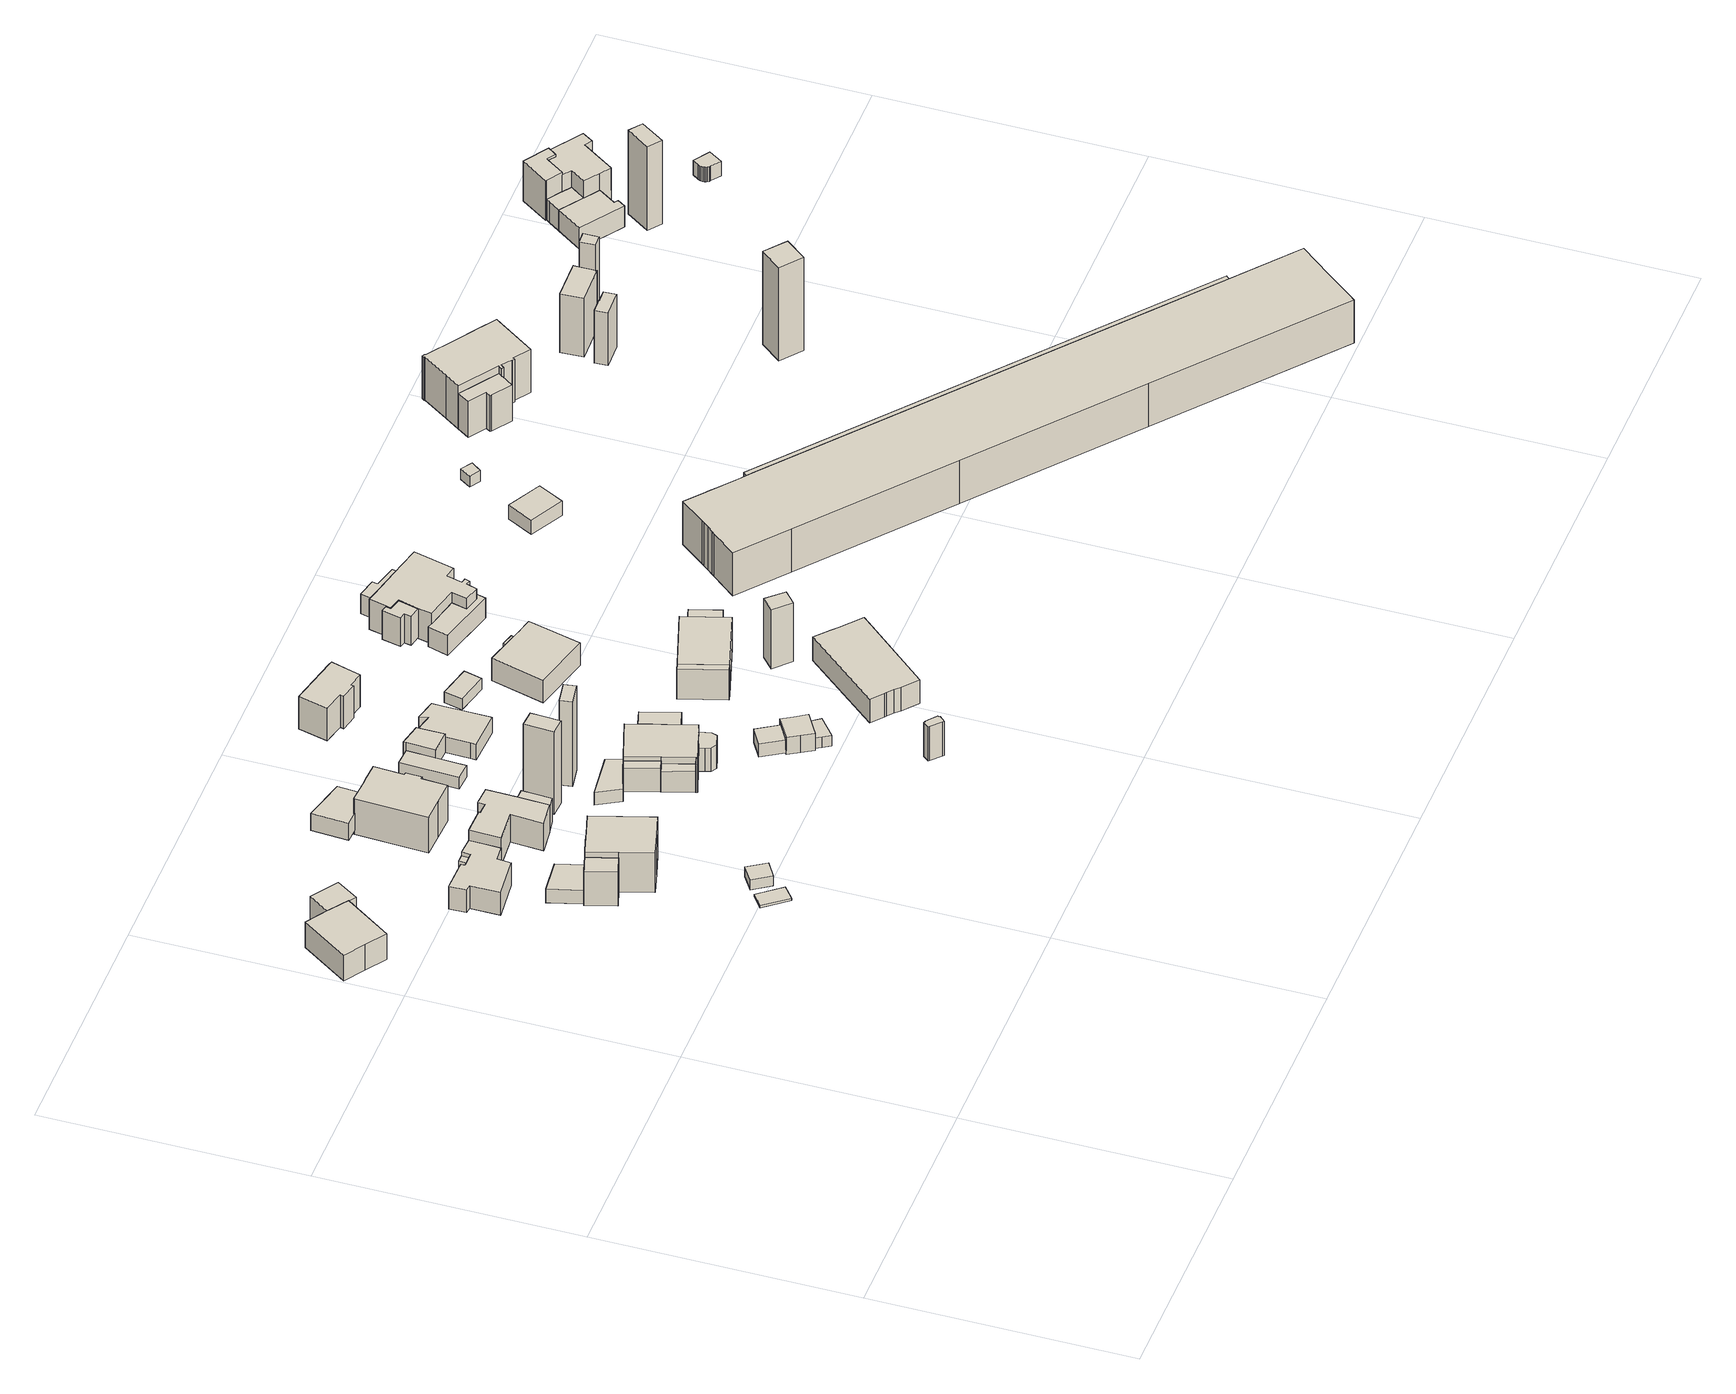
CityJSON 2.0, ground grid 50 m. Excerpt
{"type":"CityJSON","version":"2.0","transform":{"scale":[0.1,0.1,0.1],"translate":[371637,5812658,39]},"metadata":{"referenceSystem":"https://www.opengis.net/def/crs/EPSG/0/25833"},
"CityObjects":{
"building1":{"type":"Building","attributes":{"Gemeindeschluessel":"11000005","BezugspunktDach":"2200","function":"31001_1010","measuredHeight":7.31,"storeysAboveGround":1},"address":[{"country":"Germany","locality":"Berlin","thoroughfareNumber":"25D","thoroughfareName":"Schauensteiner Weg"}],"geometry":[{"type":"Solid","lod":"1","boundaries":[[[[0,1,2,3,4,5,6]],[[7,8,9,10,11,12,13]],[[7,13,6,5]],[[8,7,5,4]],[[9,8,4,3]],[[10,9,3,2]],[[11,10,2,1]],[[12,11,1,0]],[[13,12,0,6]]]]}]},
"building2":{"type":"Building","attributes":{"Gemeindeschluessel":"11000005","BezugspunktDach":"2200","function":"31001_1010","measuredHeight":7.29,"storeysAboveGround":1},"address":[{"country":"Germany","locality":"Berlin","thoroughfareNumber":"25D (1)","thoroughfareName":"Schauensteiner Weg"}],"geometry":[{"type":"Solid","lod":"1","boundaries":[[[[14,3,2,15,16,17,18,4]],[[19,20,21,22,10,9,23,8]],[[19,8,4,18]],[[20,19,18,17]],[[21,20,17,16]],[[22,21,16,15]],[[10,22,15,2]],[[9,10,2,3]],[[23,9,3,14]],[[8,23,14,4]]]]}]},
"building3":{"type":"Building","attributes":{"Gemeindeschluessel":"11000005","BezugspunktDach":"2200","function":"31001_1000","measuredHeight":0.479,"storeysAboveGround":1},"address":[{"country":"Germany","locality":"Berlin","thoroughfareNumber":"48B (2)","thoroughfareName":"Wublitzweg"}],"geometry":[{"type":"Solid","lod":"1","boundaries":[[[[24,25,26,27]],[[28,29,30,31]],[[28,31,27,26]],[[29,28,26,25]],[[30,29,25,24]],[[31,30,24,27]]]]}]},
"building4":{"type":"Building","attributes":{"Gemeindeschluessel":"11000005","BezugspunktDach":"2200","function":"31001_2463","measuredHeight":3.75,"storeysAboveGround":1},"address":[{"country":"Germany","locality":"Berlin","thoroughfareNumber":"48B (1)","thoroughfareName":"Wublitzweg"}],"geometry":[{"type":"Solid","lod":"1","boundaries":[[[[32,33,34,35,36]],[[37,38,39,40,41]],[[37,41,36,35]],[[38,37,35,34]],[[39,38,34,33]],[[40,39,33,32]],[[41,40,32,36]]]]}]},
"building5":{"type":"Building","attributes":{"Gemeindeschluessel":"11000005","BezugspunktDach":"2200","function":"31001_1010","measuredHeight":5.07,"storeysAboveGround":1},"address":[{"country":"Germany","locality":"Berlin","thoroughfareNumber":"46D","thoroughfareName":"Wublitzweg"}],"geometry":[{"type":"Solid","lod":"1","boundaries":[[[[42,43,44,45,46,47,48,49,50,51,52,53,54]],[[55,56,57,58,59,60,61,62,63,64,65,66,67]],[[55,67,54,53]],[[56,55,53,52]],[[57,56,52,51]],[[58,57,51,50]],[[59,58,50,49]],[[60,59,49,48]],[[61,60,48,47]],[[62,61,47,46]],[[63,62,46,45]],[[64,63,45,44]],[[65,64,44,43]],[[66,65,43,42]],[[67,66,42,54]]]]}]},
"building6":{"type":"Building","attributes":{"Gemeindeschluessel":"11000005","BezugspunktDach":"2200","function":"31001_1310","measuredHeight":2.19,"storeysAboveGround":1},"address":[{"country":"Germany","locality":"Berlin","thoroughfareNumber":"30 (17)","thoroughfareName":"Lanzendorfer Weg"}],"geometry":[{"type":"Solid","lod":"1","boundaries":[[[[68,69,70,71]],[[72,73,74,75]],[[72,75,71,70]],[[73,72,70,69]],[[74,73,69,68]],[[75,74,68,71]]]]}]},
"building7":{"type":"Building","attributes":{"Gemeindeschluessel":"11000005","function":"31001_1010"},"address":[{"country":"Germany","locality":"Berlin","thoroughfareNumber":"48B","thoroughfareName":"Wublitzweg"}],"children":["building7-1","building7-2"]},
"building7-1":{"type":"BuildingPart","attributes":{"BezugspunktDach":"2200","measuredHeight":9.98,"storeysAboveGround":2},"parents":["building7"],"geometry":[{"type":"MultiSurface","lod":"1","boundaries":[[[76,77,78,79,80,81,82,83]],[[84,85,86,87,88,89,90,91]],[[84,91,83,82]],[[85,84,82,81]],[[86,85,81,80]],[[87,86,80,79]],[[88,87,79,78]],[[89,88,78,77]],[[90,89,77,76]],[[92,93,76,83]],[[91,90,93,92]]]}]},
"building7-2":{"type":"BuildingPart","attributes":{"BezugspunktDach":"2200","measuredHeight":7.77,"storeysAboveGround":2},"parents":["building7"],"geometry":[{"type":"MultiSurface","lod":"1","boundaries":[[[94,95,93,92,96,97]],[[98,91,90,99,100,101]],[[98,101,97,96]],[[91,98,96,92]],[[99,90,93,95]],[[100,99,95,94]],[[101,100,94,97]],[[90,102,91,103,92,93]]]}]},
"building8":{"type":"Building","attributes":{"Gemeindeschluessel":"11000005","BezugspunktDach":"2200","function":"51009_1610","measuredHeight":3.56,"storeysAboveGround":0},"address":[{"country":"Germany","locality":"Berlin"}],"geometry":[{"type":"Solid","lod":"1","boundaries":[[[[104,105,106,107]],[[108,109,110,111]],[[108,111,107,106]],[[109,108,106,105]],[[110,109,105,104]],[[111,110,104,107]]]]}]},
"building9":{"type":"Building","attributes":{"Gemeindeschluessel":"11000005","BezugspunktDach":"2200","function":"31001_1010","measuredHeight":6.13,"storeysAboveGround":1},"address":[{"country":"Germany","locality":"Berlin","thoroughfareNumber":"46C","thoroughfareName":"Wublitzweg"}],"geometry":[{"type":"Solid","lod":"1","boundaries":[[[[112,113,114,115,116,117,118,119,120,121,122]],[[123,124,125,126,127,128,129,130,131,132,133]],[[123,133,122,121]],[[124,123,121,120]],[[125,124,120,119]],[[126,125,119,118]],[[127,126,118,117]],[[128,127,117,116]],[[129,128,116,115]],[[130,129,115,114]],[[131,130,114,113]],[[132,131,113,112]],[[133,132,112,122]]]]}]},
"building10":{"type":"Building","attributes":{"Gemeindeschluessel":"11000005","BezugspunktDach":"2200","function":"31001_1010","measuredHeight":10.68,"storeysAboveGround":1},"address":[{"country":"Germany","locality":"Berlin","thoroughfareNumber":"46B","thoroughfareName":"Wublitzweg"}],"geometry":[{"type":"Solid","lod":"1","boundaries":[[[[134,135,136,137,138,139,140,141,142,143,144,145]],[[146,147,148,149,150,151,152,153,154,155,156,157]],[[146,157,145,144]],[[147,146,144,143]],[[148,147,143,142]],[[149,148,142,141]],[[150,149,141,140]],[[151,150,140,139]],[[152,151,139,138]],[[153,152,138,137]],[[154,153,137,136]],[[155,154,136,135]],[[156,155,135,134]],[[157,156,134,145]]]]}]},
"building11":{"type":"Building","attributes":{"Gemeindeschluessel":"11000005","BezugspunktDach":"2200","function":"31001_2463","measuredHeight":3.8,"storeysAboveGround":1},"address":[{"country":"Germany","locality":"Berlin","thoroughfareNumber":"46B (1)","thoroughfareName":"Wublitzweg"}],"geometry":[{"type":"Solid","lod":"1","boundaries":[[[[158,159,160,161,162,163]],[[164,165,166,167,168,169]],[[164,169,163,162]],[[165,164,162,161]],[[166,165,161,160]],[[167,166,160,159]],[[168,167,159,158]],[[169,168,158,163]]]]}]},
"building12":{"type":"Building","attributes":{"Gemeindeschluessel":"11000005","BezugspunktDach":"2200","function":"31001_2463","measuredHeight":6.17,"storeysAboveGround":1},"address":[{"country":"Germany","locality":"Berlin","thoroughfareNumber":"46C (1)","thoroughfareName":"Wublitzweg"}],"geometry":[{"type":"Solid","lod":"1","boundaries":[[[[170,171,172,173]],[[174,175,176,177]],[[174,177,173,172]],[[175,174,172,171]],[[176,175,171,170]],[[177,176,170,173]]]]}]},
"building13":{"type":"Building","attributes":{"Gemeindeschluessel":"11000005","BezugspunktDach":"2200","function":"31001_1000","measuredHeight":18.58,"storeysAboveGround":1},"address":[{"country":"Germany","locality":"Berlin","thoroughfareNumber":"46A (2)","thoroughfareName":"Wublitzweg"}],"geometry":[{"type":"Solid","lod":"1","boundaries":[[[[178,179,180,181]],[[182,183,184,185]],[[182,185,181,180]],[[183,182,180,179]],[[184,183,179,178]],[[185,184,178,181]]]]}]},
"building14":{"type":"Building","attributes":{"Gemeindeschluessel":"11000005","BezugspunktDach":"2200","function":"31001_2463","measuredHeight":2.86,"storeysAboveGround":1},"address":[{"country":"Germany","locality":"Berlin","thoroughfareNumber":"48A (1)","thoroughfareName":"Wublitzweg"}],"geometry":[{"type":"Solid","lod":"1","boundaries":[[[[186,187,188,189]],[[190,191,192,193]],[[190,193,189,188]],[[191,190,188,187]],[[192,191,187,186]],[[193,192,186,189]]]]}]},
"building15":{"type":"Building","attributes":{"Gemeindeschluessel":"11000005","BezugspunktDach":"2200","function":"51009_1610","measuredHeight":5.27,"storeysAboveGround":0},"address":[{"country":"Germany","locality":"Berlin"}],"geometry":[{"type":"Solid","lod":"1","boundaries":[[[[194,195,196,197]],[[198,199,200,201]],[[198,201,197,196]],[[199,198,196,195]],[[200,199,195,194]],[[201,200,194,197]]]]}]},
"building16":{"type":"Building","attributes":{"Gemeindeschluessel":"11000005","BezugspunktDach":"2200","function":"31001_2463","measuredHeight":2.59,"storeysAboveGround":1},"address":[{"country":"Germany","locality":"Berlin","thoroughfareNumber":"46A (1)","thoroughfareName":"Wublitzweg"}],"geometry":[{"type":"Solid","lod":"1","boundaries":[[[[202,203,204,205,206]],[[207,208,209,210,211]],[[207,211,206,205]],[[208,207,205,204]],[[209,208,204,203]],[[210,209,203,202]],[[211,210,202,206]]]]}]},
"building17":{"type":"Building","attributes":{"Gemeindeschluessel":"11000005","BezugspunktDach":"2200","function":"31001_1000","measuredHeight":19.06,"storeysAboveGround":1},"address":[{"country":"Germany","locality":"Berlin","thoroughfareNumber":"46A (3)","thoroughfareName":"Wublitzweg"}],"geometry":[{"type":"Solid","lod":"1","boundaries":[[[[212,213,214,215]],[[216,217,218,219]],[[216,219,215,214]],[[217,216,214,213]],[[218,217,213,212]],[[219,218,212,215]]]]}]},
"building18":{"type":"Building","attributes":{"Gemeindeschluessel":"11000005","function":"31001_1010"},"address":[{"country":"Germany","locality":"Berlin","thoroughfareNumber":"48A","thoroughfareName":"Wublitzweg"}],"children":["building18-1","building18-2","building18-3"]},
"building18-1":{"type":"BuildingPart","attributes":{"BezugspunktDach":"2200","measuredHeight":8.54,"storeysAboveGround":1},"parents":["building18"],"geometry":[{"type":"MultiSurface","lod":"1","boundaries":[[[220,221,222,223,224,225,226,227,228,229]],[[230,231,232,233,234,235,200,199,198,236]],[[230,236,229,228]],[[231,230,228,227]],[[232,231,227,226]],[[233,232,226,225]],[[237,238,239,233,225,224]],[[234,233,240]],[[235,234,241,242,237,224,223]],[[200,235,223,222]],[[199,200,222,221]],[[198,199,221,220]],[[243,244,220,229]],[[234,240,238,237]],[[240,233,239,238]],[[237,242,241,234]],[[236,198,244,243]]]}]},
"building18-2":{"type":"BuildingPart","attributes":{"BezugspunktDach":"2200","measuredHeight":5.28,"storeysAboveGround":1},"parents":["building18"],"geometry":[{"type":"MultiSurface","lod":"1","boundaries":[[[245,246,247,248,249,250,239,238,242]],[[240,233,251,252,253,254,255,256,241]],[[251,233,239,250]],[[252,251,250,249]],[[253,252,249,248]],[[254,253,248,247]],[[255,254,247,246]],[[256,255,246,245]],[[241,256,245,242]],[[240,234,237,238]],[[241,242,237,234]],[[233,240,238,239]]]}]},
"building18-3":{"type":"BuildingPart","attributes":{"BezugspunktDach":"2200","measuredHeight":5.28,"storeysAboveGround":1},"parents":["building18"],"geometry":[{"type":"Solid","lod":"1","boundaries":[[[[257,244,243,258]],[[236,198,201,259]],[[236,259,258,243]],[[201,198,244,257]],[[259,201,257,258]],[[198,236,243,244]]]]}]},
"building19":{"type":"Building","attributes":{"Gemeindeschluessel":"11000005","function":"31001_1010"},"address":[{"country":"Germany","locality":"Berlin","thoroughfareNumber":"46A","thoroughfareName":"Wublitzweg"}],"children":["building19-1","building19-2"]},
"building19-1":{"type":"BuildingPart","attributes":{"BezugspunktDach":"2200","measuredHeight":4.41,"storeysAboveGround":1},"parents":["building19"],"geometry":[{"type":"MultiSurface","lod":"1","boundaries":[[[260,261,262,263,264,265,266,267,268,269,270]],[[271,272,273,274,275,276,277,278,279,280,281]],[[271,281,270,269]],[[272,271,269,268]],[[275,274,266,265]],[[276,275,265,264]],[[277,276,264,263]],[[278,277,263,262]],[[279,278,262,261]],[[280,279,261,260]],[[281,280,260,270]],[[273,272,268,267]],[[282,273,267,266,274]]]}]},
"building19-2":{"type":"BuildingPart","attributes":{"BezugspunktDach":"2200","measuredHeight":4.13,"storeysAboveGround":1},"parents":["building19"],"geometry":[{"type":"MultiSurface","lod":"1","boundaries":[[[283,284,285,286,287]],[[288,289,274,272,290]],[[288,290,287,286]],[[289,288,286,285]],[[274,289,285,284]],[[268,267,266,284,283]],[[290,272,283,287]],[[272,273,267,268]],[[273,274,266,267]]]}]},
"building20":{"type":"Building","attributes":{"Gemeindeschluessel":"11000005","BezugspunktDach":"2200","function":"51009_1610","measuredHeight":7.77,"storeysAboveGround":0},"address":[{"country":"Germany","locality":"Berlin"}],"geometry":[{"type":"Solid","lod":"1","boundaries":[[[[291,292,293,294,295,296,297,298,299,300]],[[301,302,303,304,305,306,307,308,309,310]],[[301,310,300,299]],[[302,301,299,298]],[[303,302,298,297]],[[304,303,297,296]],[[305,304,296,295]],[[306,305,295,294]],[[307,306,294,293]],[[308,307,293,292]],[[309,308,292,291]],[[310,309,291,300]]]]}]},
"building21":{"type":"Building","attributes":{"Gemeindeschluessel":"11000005","function":"31001_1312"},"address":[{"country":"Germany","locality":"Berlin","thoroughfareNumber":"30 (11)","thoroughfareName":"Lanzendorfer Weg"}],"children":["building21-1","building21-2"]},
"building21-1":{"type":"BuildingPart","attributes":{"BezugspunktDach":"2200","measuredHeight":4.88,"storeysAboveGround":1},"parents":["building21"],"geometry":[{"type":"MultiSurface","lod":"1","boundaries":[[[311,312,313,314,315,316,317,318,319]],[[320,321,322,323,324,325,326,327,328]],[[320,329,330,331,328,319,318]],[[321,320,318,317]],[[322,321,317,316]],[[323,322,316,315]],[[324,323,315,314]],[[325,324,314,313]],[[326,325,313,312]],[[327,326,312,311]],[[328,327,311,319]],[[331,330,329,320]]]}]},
"building21-2":{"type":"BuildingPart","attributes":{"BezugspunktDach":"2200","measuredHeight":2.96,"storeysAboveGround":1},"parents":["building21"],"geometry":[{"type":"Solid","lod":"1","boundaries":[[[[330,329,332,333]],[[334,320,331,335]],[[334,335,333,332]],[[320,334,332,329]],[[335,331,330,333]],[[331,320,329,330]]]]}]},
"building22":{"type":"Building","attributes":{"Gemeindeschluessel":"11000005","BezugspunktDach":"2200","function":"51009_1610","measuredHeight":2.9,"storeysAboveGround":0},"address":[{"country":"Germany","locality":"Berlin"}],"geometry":[{"type":"Solid","lod":"1","boundaries":[[[[336,337,338,339,340]],[[341,342,343,344,345]],[[341,345,340,339]],[[342,341,339,338]],[[343,342,338,337]],[[344,343,337,336]],[[345,344,336,340]]]]}]},
"building23":{"type":"Building","attributes":{"Gemeindeschluessel":"11000005","BezugspunktDach":"2200","function":"31001_2463","measuredHeight":2.88,"storeysAboveGround":1},"address":[{"country":"Germany","locality":"Berlin","thoroughfareNumber":"48 (1)","thoroughfareName":"Wublitzweg"}],"geometry":[{"type":"Solid","lod":"1","boundaries":[[[[346,347,348,349]],[[350,351,352,353]],[[350,353,349,348]],[[351,350,348,347]],[[352,351,347,346]],[[353,352,346,349]]]]}]},
"building24":{"type":"Building","attributes":{"Gemeindeschluessel":"11000005","BezugspunktDach":"2200","function":"31001_1010","measuredHeight":8.7,"storeysAboveGround":2},"address":[{"country":"Germany","locality":"Berlin","thoroughfareNumber":"42C","thoroughfareName":"Wublitzweg"}],"geometry":[{"type":"Solid","lod":"1","boundaries":[[[[354,355,356,357,358,359,360,361,362,363]],[[364,365,366,367,368,369,370,371,372,373]],[[364,373,363,362]],[[365,364,362,361]],[[366,365,361,360]],[[367,366,360,359]],[[368,367,359,358]],[[369,368,358,357]],[[370,369,357,356]],[[371,370,356,355]],[[372,371,355,354]],[[373,372,354,363]]]]}]},
"building25":{"type":"Building","attributes":{"Gemeindeschluessel":"11000005","BezugspunktDach":"2200","function":"31001_2463","measuredHeight":2.43,"storeysAboveGround":1},"address":[{"country":"Germany","locality":"Berlin","thoroughfareNumber":"46 (1)","thoroughfareName":"Wublitzweg"}],"geometry":[{"type":"Solid","lod":"1","boundaries":[[[[374,375,376,377]],[[378,379,380,381]],[[378,381,377,376]],[[379,378,376,375]],[[380,379,375,374]],[[381,380,374,377]]]]}]},
"building26":{"type":"Building","attributes":{"Gemeindeschluessel":"11000005","BezugspunktDach":"2200","function":"51009_1610","measuredHeight":9.35,"storeysAboveGround":0},"address":[{"country":"Germany","locality":"Berlin"}],"geometry":[{"type":"Solid","lod":"1","boundaries":[[[[382,383,384,385,386]],[[387,388,389,390,391]],[[387,391,386,385]],[[388,387,385,384]],[[389,388,384,383]],[[390,389,383,382]],[[391,390,382,386]]]]}]},
"building27":{"type":"Building","attributes":{"Gemeindeschluessel":"11000005","BezugspunktDach":"2200","function":"31001_1010","measuredHeight":6.42,"storeysAboveGround":1},"address":[{"country":"Germany","locality":"Berlin","thoroughfareNumber":"46","thoroughfareName":"Wublitzweg"}],"geometry":[{"type":"Solid","lod":"1","boundaries":[[[[392,393,394,395,396,397]],[[398,399,400,401,402,403]],[[398,403,397,396]],[[399,398,396,395]],[[400,399,395,394]],[[401,400,394,393]],[[402,401,393,392]],[[403,402,392,397]]]]}]},
"building28":{"type":"Building","attributes":{"Gemeindeschluessel":"11000005","BezugspunktDach":"2200","function":"31001_1010","measuredHeight":9.51,"storeysAboveGround":1},"address":[{"country":"Germany","locality":"Berlin","thoroughfareNumber":"48","thoroughfareName":"Wublitzweg"}],"geometry":[{"type":"Solid","lod":"1","boundaries":[[[[383,404,405,406,385]],[[407,408,409,410,411]],[[407,411,385,406]],[[408,407,406,405]],[[409,408,405,404]],[[410,409,404,383]],[[411,410,383,385]]]]}]},
"building29":{"type":"Building","attributes":{"Gemeindeschluessel":"11000005","BezugspunktDach":"2200","function":"31001_1022","measuredHeight":6.16,"storeysAboveGround":1},"address":[{"country":"Germany","locality":"Berlin","thoroughfareNumber":"30 (1)","thoroughfareName":"Lanzendorfer Weg"}],"geometry":[{"type":"Solid","lod":"1","boundaries":[[[[412,413,414,415,416,417,418,419,420,421,422]],[[423,424,425,426,427,428,429,430,431,432,433]],[[423,433,422,421]],[[424,423,421,420]],[[425,424,420,419]],[[426,425,419,418]],[[427,426,418,417]],[[428,427,417,416]],[[429,428,416,415]],[[430,429,415,414]],[[431,430,414,413]],[[432,431,413,412]],[[433,432,412,422]]]]}]},
"building30":{"type":"Building","attributes":{"Gemeindeschluessel":"11000005","BezugspunktDach":"2200","function":"51009_1610","measuredHeight":3.17,"storeysAboveGround":0},"address":[{"country":"Germany","locality":"Berlin"}],"geometry":[{"type":"Solid","lod":"1","boundaries":[[[[434,435,436,437]],[[438,439,440,441]],[[438,441,437,436]],[[439,438,436,435]],[[440,439,435,434]],[[441,440,434,437]]]]}]},
"building31":{"type":"Building","attributes":{"Gemeindeschluessel":"11000005","BezugspunktDach":"2200","function":"31001_1313","measuredHeight":13.28,"storeysAboveGround":1},"address":[{"country":"Germany","locality":"Berlin","thoroughfareNumber":"30 (10)","thoroughfareName":"Lanzendorfer Weg"}],"geometry":[{"type":"Solid","lod":"1","boundaries":[[[[442,443,444,445]],[[446,447,448,449]],[[446,449,445,444]],[[447,446,444,443]],[[448,447,443,442]],[[449,448,442,445]]]]}]},
"building32":{"type":"Building","attributes":{"Gemeindeschluessel":"11000005","BezugspunktDach":"2200","function":"51009_1611","measuredHeight":2.99,"storeysAboveGround":0},"address":[{"country":"Germany","locality":"Berlin"}],"geometry":[{"type":"Solid","lod":"1","boundaries":[[[[450,451,452,453,454]],[[455,456,457,458,459]],[[455,459,454,453]],[[456,455,453,452]],[[457,456,452,451]],[[458,457,451,450]],[[459,458,450,454]]]]}]},
"building33":{"type":"Building","attributes":{"Gemeindeschluessel":"11000005","function":"31001_1010"},"address":[{"country":"Germany","locality":"Berlin","thoroughfareNumber":"42","thoroughfareName":"Wublitzweg"}],"children":["building33-1","building33-2","building33-3","building33-4"]},
"building33-1":{"type":"BuildingPart","attributes":{"BezugspunktDach":"2200","measuredHeight":6.79,"storeysAboveGround":2},"parents":["building33"],"geometry":[{"type":"MultiSurface","lod":"1","boundaries":[[[460,461,462,463,464,465,466,467,468,469,470,471,472,473,474,475,476,477]],[[478,479,480,481,482,483,484,485,486,487,488,489,490,491,492,493,494,495]],[[496,497,477,476]],[[478,495,498,499]],[[479,478,476,475]],[[480,479,475,474]],[[481,480,500,501,502,503,500,474,473]],[[482,481,473,472]],[[483,482,472,471]],[[484,483,471,470]],[[485,484,470,469]],[[486,485,469,468]],[[487,486,468,467]],[[504,505,467,466]],[[489,506,504,488,466,465]],[[507,506,465,464]],[[508,507,464,463]],[[509,508,463,462]],[[493,492,462,461]],[[510,511,461,460]],[[494,493,512,513]],[[497,510,460,477]],[[495,494,513,498]],[[499,498,497,496]],[[503,502,501,500]],[[514,488,487,505,504]],[[488,504,506,489]],[[515,490,489,506,507]],[[491,490,516,507,508]],[[491,517,508,509,492]],[[513,512,511,510]],[[498,513,510,497]]]}]},
"building33-2":{"type":"BuildingPart","attributes":{"BezugspunktDach":"2200","measuredHeight":4.54,"storeysAboveGround":2},"parents":["building33"],"geometry":[{"type":"Solid","lod":"1","boundaries":[[[[503,518,519,520,521,500]],[[522,523,524,525,502,501]],[[522,501,500,521]],[[523,522,521,520]],[[524,523,520,519]],[[525,524,519,518]],[[502,525,518,503]],[[502,503,500,501]]]]}]},
"building33-3":{"type":"BuildingPart","attributes":{"BezugspunktDach":"2200","measuredHeight":6.55,"storeysAboveGround":2},"parents":["building33"],"geometry":[{"type":"Solid","lod":"1","boundaries":[[[[526,527,511,510,497,496,528,529]],[[530,499,498,513,512,531,532,533]],[[530,533,529,528]],[[499,530,528,496]],[[531,512,511,527]],[[532,531,527,526]],[[533,532,526,529]],[[498,499,496,497]],[[513,498,497,510]],[[513,510,511,512]]]]}]},
"building33-4":{"type":"BuildingPart","attributes":{"BezugspunktDach":"2200","measuredHeight":4.56,"storeysAboveGround":2},"parents":["building33"],"geometry":[{"type":"MultiSurface","lod":"1","boundaries":[[[534,505,504,506,507,508,509,535,536]],[[537,492,491,490,489,488,487,538,539]],[[537,539,536,535]],[[492,537,535,509]],[[492,509,492,491]],[[488,489,540,489,488,504]],[[488,504,488,487]],[[538,487,505,534]],[[539,538,534,536]],[[491,492,509,508]],[[490,491,508,507]],[[489,490,541,507,506]],[[506,504,488,489,540]],[[487,488,504,505]]]}]},
"building34":{"type":"Building","attributes":{"Gemeindeschluessel":"11000005","BezugspunktDach":"2200","function":"51009_1611","measuredHeight":3.18,"storeysAboveGround":0},"address":[{"country":"Germany","locality":"Berlin"}],"geometry":[{"type":"Solid","lod":"1","boundaries":[[[[542,543,544,545]],[[546,547,548,549]],[[546,549,545,544]],[[547,546,544,543]],[[548,547,543,542]],[[549,548,542,545]]]]}]},
"building35":{"type":"Building","attributes":{"Gemeindeschluessel":"11000005","BezugspunktDach":"2200","function":"31001_1000","measuredHeight":2.3,"storeysAboveGround":1},"address":[{"country":"Germany","locality":"Berlin","thoroughfareNumber":"35 (6)","thoroughfareName":"Wublitzweg"}],"geometry":[{"type":"Solid","lod":"1","boundaries":[[[[550,551,552,553]],[[554,555,556,557]],[[554,557,553,552]],[[555,554,552,551]],[[556,555,551,550]],[[557,556,550,553]]]]}]},
"building36":{"type":"Building","attributes":{"name":"Ernst-Hoppe-Seniorenheim","Gemeindeschluessel":"11000005","function":"31001_1022"},"address":[{"country":"Germany","locality":"Berlin","thoroughfareNumber":"30","thoroughfareName":"Lanzendorfer Weg"}],"children":["building36-1","building36-2"]},
"building36-1":{"type":"BuildingPart","attributes":{"BezugspunktDach":"2200","measuredHeight":11.14,"storeysAboveGround":2},"parents":["building36"],"geometry":[{"type":"MultiSurface","lod":"1","boundaries":[[[558,559,560,561,562,563,564,565,566,567,568,569,570,571,572,573,574,575,576,577]],[[578,579,580,581,582,583,584,585,586,587,588,589,590,591,592,593,594,595,596,597]],[[578,597,577,576]],[[579,578,576,575]],[[580,579,575,574]],[[581,580,574,573]],[[582,581,573,572]],[[583,582,572,571]],[[584,583,571,570]],[[585,584,570,569]],[[586,585,569,568]],[[587,586,568,567]],[[588,587,567,566]],[[598,599,600,566,565]],[[590,601,602,598,589,565,564]],[[591,590,564,563]],[[592,591,563,562]],[[593,592,562,561]],[[594,593,561,560]],[[595,594,560,559]],[[596,595,559,558]],[[597,596,558,577]],[[589,588,600,599,598]],[[589,598,602,601]]]}]},
"building36-2":{"type":"BuildingPart","attributes":{"BezugspunktDach":"2200","measuredHeight":7.95,"storeysAboveGround":2},"parents":["building36"],"geometry":[{"type":"MultiSurface","lod":"1","boundaries":[[[602,603,604,605,599]],[[606,607,608,601,588]],[[606,588,599,605]],[[607,606,605,604]],[[608,607,604,603]],[[601,608,603,602]],[[588,601,589,588,599]],[[599,588,589,598]],[[602,598,589,601]]]}]},
"building37":{"type":"Building","attributes":{"Gemeindeschluessel":"11000005","function":"31001_1010"},"address":[{"country":"Germany","locality":"Berlin","thoroughfareNumber":"35","thoroughfareName":"Wublitzweg"}],"children":["building37-1","building37-2"]},
"building37-1":{"type":"BuildingPart","attributes":{"BezugspunktDach":"2200","measuredHeight":9.66,"storeysAboveGround":2},"parents":["building37"],"geometry":[{"type":"MultiSurface","lod":"1","boundaries":[[[609,610,611,612,613,614,615,616,617,618,619,620,621,622,623,624,625,626,627]],[[628,629,630,631,632,633,634,635,636,637,638,639,640,641,642,643,644,645,646]],[[628,646,627,626]],[[629,628,626,625]],[[630,629,625,624]],[[631,630,624,623]],[[632,631,623,622]],[[633,632,622,621]],[[634,633,621,620]],[[635,634,620,619]],[[636,635,619,618]],[[637,636,618,617]],[[638,637,617,616]],[[639,638,616,615]],[[640,639,615,614]],[[641,640,614,613]],[[642,641,613,612]],[[643,642,612,611]],[[644,643,611,610]],[[645,647,648,610,609]],[[649,650,651,647,645,609,627]],[[644,648,647,645]],[[646,652,651,650,649]],[[645,647,651,652]]]}]},
"building37-2":{"type":"BuildingPart","attributes":{"BezugspunktDach":"2200","measuredHeight":9.54,"storeysAboveGround":2},"parents":["building37"],"geometry":[{"type":"MultiSurface","lod":"1","boundaries":[[[653,654,655,656,657,648,647,651,650,658]],[[646,652,645,644,659,660,661,662,663,664]],[[646,664,658,650]],[[659,644,648,657]],[[660,659,657,656]],[[661,660,656,655]],[[662,661,655,654]],[[663,662,654,653]],[[664,663,653,658]],[[652,646,650,651]],[[665,645,666,652,651,647]],[[645,647,648,644]]]}]},
"building38":{"type":"Building","attributes":{"Gemeindeschluessel":"11000005","BezugspunktDach":"2200","function":"31001_1000","measuredHeight":12.73,"storeysAboveGround":1},"address":[{"country":"Germany","locality":"Berlin","thoroughfareNumber":"35 (4)","thoroughfareName":"Wublitzweg"}],"geometry":[{"type":"Solid","lod":"1","boundaries":[[[[667,668,669,670,671,672]],[[673,674,675,676,677,678]],[[673,678,672,671]],[[674,673,671,670]],[[675,674,670,669]],[[676,675,669,668]],[[677,676,668,667]],[[678,677,667,672]]]]}]},
"building39":{"type":"Building","attributes":{"Gemeindeschluessel":"11000005","BezugspunktDach":"2200","function":"31001_1313","measuredHeight":20.95,"storeysAboveGround":1},"address":[{"country":"Germany","locality":"Berlin","thoroughfareNumber":"30 (9)","thoroughfareName":"Lanzendorfer Weg"}],"geometry":[{"type":"Solid","lod":"1","boundaries":[[[[679,680,681,682]],[[683,684,685,686]],[[683,686,682,681]],[[684,683,681,680]],[[685,684,680,679]],[[686,685,679,682]]]]}]},
"building40":{"type":"Building","attributes":{"Gemeindeschluessel":"11000005","BezugspunktDach":"2200","function":"31001_1000","measuredHeight":13.26,"storeysAboveGround":1},"address":[{"country":"Germany","locality":"Berlin","thoroughfareNumber":"35 (2)","thoroughfareName":"Wublitzweg"}],"geometry":[{"type":"Solid","lod":"1","boundaries":[[[[687,688,689,690,691,692]],[[693,694,695,696,697,698]],[[693,698,692,691]],[[694,693,691,690]],[[695,694,690,689]],[[696,695,689,688]],[[697,696,688,687]],[[698,697,687,692]]]]}]},
"building41":{"type":"Building","attributes":{"Gemeindeschluessel":"11000005","BezugspunktDach":"2200","function":"31001_1000","measuredHeight":18.85,"storeysAboveGround":1},"address":[{"country":"Germany","locality":"Berlin","thoroughfareNumber":"35 (3)","thoroughfareName":"Wublitzweg"}],"geometry":[{"type":"Solid","lod":"1","boundaries":[[[[699,700,701,702]],[[703,704,705,706]],[[703,706,702,701]],[[704,703,701,700]],[[705,704,700,699]],[[706,705,699,702]]]]}]},
"building42":{"type":"Building","attributes":{"Gemeindeschluessel":"11000005","BezugspunktDach":"2200","function":"51009_1611","measuredHeight":21.77,"storeysAboveGround":0},"address":[{"country":"Germany","locality":"Berlin"}],"geometry":[{"type":"Solid","lod":"1","boundaries":[[[[707,708,709,710]],[[711,712,713,714]],[[711,714,710,709]],[[712,711,709,708]],[[713,712,708,707]],[[714,713,707,710]]]]}]},
"building43":{"type":"Building","attributes":{"Gemeindeschluessel":"11000005","function":"31001_1010"},"address":[{"country":"Germany","locality":"Berlin","thoroughfareNumber":"17","thoroughfareName":"Schauensteiner Weg"}],"children":["building43-1","building43-2","building43-3","building43-4","building43-5"]},
"building43-1":{"type":"BuildingPart","attributes":{"BezugspunktDach":"2200","measuredHeight":9.55,"storeysAboveGround":2},"parents":["building43"],"geometry":[{"type":"MultiSurface","lod":"1","boundaries":[[[715,716,717,718,719,720,721,722,723,724,725,726]],[[727,728,729,730,731,732,733,734,735,736,737,738]],[[739,740,726,725]],[[741,739,725,724]],[[732,731,721,720]],[[733,732,720,719]],[[734,733,719,718]],[[735,734,718,717]],[[742,743,744,745,736,735,717,716]],[[737,736,716,715]],[[738,740,746,715,726]],[[727,738,740,739]],[[728,727,747,739,741]],[[728,724,723,729]],[[730,729,723,722]],[[731,730,722,721]],[[745,744,743,742]],[[737,746,740,738]]]}]},
"building43-2":{"type":"BuildingPart","attributes":{"BezugspunktDach":"2200","measuredHeight":4.71,"storeysAboveGround":2},"parents":["building43"],"geometry":[{"type":"MultiSurface","lod":"1","boundaries":[[[748,749,750,746,740,751,752]],[[753,738,737,754,755,756,757]],[[753,757,752,751]],[[738,740,738,737]],[[754,737,746,750]],[[755,754,750,749]],[[756,755,749,748]],[[757,756,748,752]],[[738,753,751,740,758]],[[737,738,740,746]]]}]},
"building43-3":{"type":"BuildingPart","attributes":{"BezugspunktDach":"2200","measuredHeight":4.71,"storeysAboveGround":2},"parents":["building43"],"geometry":[{"type":"MultiSurface","lod":"1","boundaries":[[[740,739,741,759,760,751]],[[761,762,728,727,738,753]],[[761,753,751,760]],[[762,761,760,759]],[[727,728,741,728,727,739]],[[738,727,763,727,738,740]],[[762,759,741,728]],[[739,740,738,727,763]],[[753,738,740,751,764]]]}]},
"building43-4":{"type":"BuildingPart","attributes":{"BezugspunktDach":"2200","measuredHeight":3,"storeysAboveGround":2},"parents":["building43"],"geometry":[{"type":"Solid","lod":"1","boundaries":[[[[765,743,742]],[[744,766,745]],[[766,744,743,765]],[[745,766,765,742]],[[745,742,743,744]]]]}]},
"building43-5":{"type":"BuildingPart","attributes":{"BezugspunktDach":"2200","measuredHeight":9.79,"storeysAboveGround":2},"parents":["building43"],"geometry":[{"type":"MultiSurface","lod":"1","boundaries":[[[767,768,769,770,771,772,773,774]],[[775,776,731,730,729,728,762,777]],[[775,777,774,773]],[[776,775,773,772]],[[731,776,772,771]],[[730,731,771,770],[731,730,722,721]],[[723,722,730,729,730,770,769]],[[724,723,778,769,768]],[[728,729,728,779]],[[759,741,768,767]],[[777,762,767,774]],[[722,730,731,721]],[[729,730,722,723]],[[779,728,729,778,723,724]],[[762,728,741,759]]]}]},
"building44":{"type":"Building","attributes":{"Gemeindeschluessel":"11000005","BezugspunktDach":"2200","function":"51009_1610","measuredHeight":3.34,"storeysAboveGround":0},"address":[{"country":"Germany","locality":"Berlin"}],"geometry":[{"type":"Solid","lod":"1","boundaries":[[[[780,781,782,783,784,785,786,787,788,789,790,791]],[[792,793,794,795,796,797,798,799,800,801,802,803]],[[792,803,791,790]],[[793,792,790,789]],[[794,793,789,788]],[[795,794,788,787]],[[796,795,787,786]],[[797,796,786,785]],[[798,797,785,784]],[[799,798,784,783]],[[800,799,783,782]],[[801,800,782,781]],[[802,801,781,780]],[[803,802,780,791]]]]}]}
},
"vertices":[
[44,1086,67],[82,1060,67],[143,1149,67],[144,1150,67],[106,1177,67],[67,1202,67],[5,1112,67],[67,1202,9],[106,1177,9],[144,1150,9],[143,1149,9],[82,1060,9],[44,1086,9],[5,1112,9],
[131,1159,67],[156,1140,67],[184,1182,67],[159,1199,67],[133,1216,67],[133,1216,9],[159,1199,9],[184,1182,9],[156,1140,9],[131,1159,9],
[438,448,26],[463,468,26],[428,512,26],[403,493,26],[428,512,21],[463,468,21],[438,448,21],[403,493,21],
[318,783,50],[382,802,50],[375,827,50],[367,853,50],[300,846,50],[367,853,19],[375,827,19],[382,802,19],[318,783,19],[300,846,19],
[242,969,61],[254,968,61],[254,912,61],[334,920,61],[336,946,61],[365,949,61],[367,1008,61],[334,1010,61],[333,993,61],[318,993,61],[303,993,61],[302,1001,61],[241,1002,61],[302,1001,10],[303,993,10],[318,993,10],[333,993,10],[334,1010,10],[367,1008,10],[365,949,10],[336,946,10],[334,920,10],[254,912,10],[254,968,10],[242,969,10],[241,1002,10],
[462,489,46],[492,508,46],[469,543,46],[439,523,46],[469,543,24],[492,508,24],[462,489,24],[439,523,24],
[368,737,107],[387,677,107],[433,690,107],[478,704,107],[442,819,107],[397,806,107],[379,801,107],[351,793,107],[379,801,18],[397,806,18],[442,819,18],[478,704,18],[433,690,18],[387,677,18],[368,737,18],[351,793,18],[351,793,95],[368,737,95],
[333,726,95],[336,727,95],[318,783,95],[315,782,95],[318,783,18],[336,727,18],[333,726,18],[315,782,18],[367,740,18],[351,793,68],
[333,993,53],[334,1010,53],[318,1010,53],[318,993,53],[318,1010,17],[334,1010,17],[333,993,17],[318,993,17],
[428,954,84],[425,892,84],[474,898,84],[476,960,84],[477,1015,84],[441,1017,84],[440,1003,84],[417,1004,84],[417,1007,84],[367,1008,84],[365,949,84],[367,1008,22],[417,1007,22],[417,1004,22],[440,1003,22],[441,1017,22],[477,1015,22],[476,960,22],[474,898,22],[425,892,22],[428,954,22],[365,949,22],
[401,1075,102],[447,1073,102],[449,1122,102],[454,1122,102],[455,1152,102],[450,1153,102],[453,1210,102],[417,1212,102],[407,1212,102],[362,1215,102],[362,1213,102],[356,1077,102],[362,1213,22],[362,1215,22],[407,1212,22],[417,1212,22],[453,1210,22],[450,1153,22],[455,1152,22],[454,1122,22],[449,1122,22],[447,1073,22],[401,1075,22],[356,1077,22],
[362,1213,69],[362,1215,69],[417,1212,69],[420,1264,69],[338,1284,69],[334,1214,69],[338,1284,31],[420,1264,31],[417,1212,31],[362,1215,31],[362,1213,31],[334,1214,31],
[501,902,76],[503,959,76],[476,960,76],[474,898,76],[476,960,23],[503,959,23],[501,902,23],[474,898,23],
[537,898,223],[539,955,223],[508,957,223],[505,900,223],[508,957,37],[539,955,37],[537,898,37],[505,900,37],
[568,797,72],[641,821,72],[631,851,72],[543,841,72],[631,851,43],[641,821,43],[568,797,43],[543,841,43],
[635,688,86],[654,694,86],[636,751,86],[617,745,86],[636,751,39],[654,694,39],[635,688,39],[617,745,39],
[542,1071,70],[544,1128,70],[546,1182,70],[512,1184,70],[508,1073,70],[512,1184,44],[546,1182,44],[544,1128,44],[542,1071,44],[508,1073,44],
[576,891,236],[618,898,236],[614,921,236],[572,914,236],[614,921,45],[618,898,45],[576,891,45],[572,914,45],
[636,751,101],[654,694,101],[635,688,101],[636,685,101],[696,704,101],[728,714,101],[737,717,101],[698,839,101],[657,826,101],[616,813,101],[657,826,39],[698,839,39],[737,717,39],[728,714,39],[696,704,39],[636,685,39],[616,813,39],[696,704,92],[710,709,92],[728,714,92],[710,709,39],[689,702,39],[689,702,92],[616,813,92],[636,751,92],
[693,691,92],[696,681,92],[706,674,92],[730,681,92],[734,693,92],[731,703,92],[731,703,39],[734,693,39],[730,681,39],[706,674,39],[696,681,39],[693,691,39],
[617,745,92],[597,807,92],[597,807,39],
[664,1066,81],[664,1069,81],[665,1158,81],[665,1176,81],[625,1186,81],[629,1169,81],[589,1178,81],[589,1168,81],[589,1126,81],[588,1079,81],[588,1069,81],[588,1079,46],[589,1126,46],[589,1168,46],[589,1178,46],[629,1169,46],[625,1186,46],[665,1176,46],[665,1158,46],[664,1069,46],[664,1066,46],[588,1069,46],[589,1169,46],
[589,1126,88],[589,1178,88],[546,1187,88],[546,1182,88],[544,1128,88],[546,1182,46],[546,1187,46],[544,1128,46],
[855,339,105],[874,322,105],[876,320,105],[886,331,105],[884,333,105],[886,335,105],[865,352,105],[864,350,105],[862,352,105],[853,341,105],[862,352,28],[864,350,28],[865,352,28],[886,335,28],[884,333,28],[886,331,28],[876,320,28],[874,322,28],[855,339,28],[853,341,28],
[794,552,76],[807,530,76],[811,532,76],[820,538,76],[851,557,76],[837,578,76],[824,600,76],[819,597,76],[781,574,76],[819,597,37],[824,600,37],[837,578,37],[851,557,37],[820,538,37],[811,532,37],[807,530,37],[794,552,37],[781,574,37],[819,597,67],[785,576,67],[785,576,37],
[794,637,67],[760,616,67],[794,637,37],[760,616,37],
[818,521,62],[827,507,62],[863,537,62],[849,556,62],[811,532,62],[849,556,38],[863,537,38],[827,507,38],[818,521,38],[811,532,38],
[757,756,74],[788,765,74],[766,836,74],[736,827,74],[766,836,45],[788,765,45],[757,756,45],[736,827,45],
[590,1316,123],[588,1309,123],[620,1302,123],[621,1308,123],[651,1301,123],[659,1330,123],[667,1358,123],[659,1360,123],[563,1382,123],[549,1326,123],[563,1382,50],[659,1360,50],[667,1358,50],[659,1330,50],[651,1301,50],[621,1308,50],[620,1302,50],[588,1309,50],[590,1316,50],[549,1326,50],
[759,1117,77],[768,1152,77],[705,1167,77],[697,1132,77],[705,1167,53],[768,1152,53],[759,1117,53],[697,1132,53],
[874,708,116],[887,712,116],[873,755,116],[860,798,116],[847,794,116],[860,798,48],[873,755,48],[887,712,48],[874,708,48],[847,794,48],
[872,977,104],[898,1079,104],[866,1087,104],[841,1094,104],[786,1108,104],[759,1006,104],[786,1108,53],[841,1094,53],[866,1087,53],[898,1079,53],[872,977,53],[759,1006,53],
[1006,748,116],[993,792,116],[980,835,116],[980,835,47],[993,792,47],[1006,748,47],[887,712,47],[860,798,47],
[937,448,83],[940,446,83],[952,436,83],[961,427,83],[990,403,83],[1115,546,83],[1076,579,83],[1063,591,83],[1062,592,83],[1038,613,83],[914,468,83],[1038,613,30],[1062,592,30],[1063,591,30],[1076,579,30],[1115,546,30],[990,403,30],[961,427,30],[952,436,30],[940,446,30],[937,448,30],[914,468,30],
[866,1087,89],[869,1101,89],[845,1108,89],[841,1094,89],[845,1108,57],[869,1101,57],[866,1087,57],[841,1094,57],
[1009,638,177],[1032,659,177],[1003,690,177],[979,668,177],[1003,690,44],[1032,659,44],[1009,638,44],[979,668,44],
[1013,767,71],[1069,785,71],[1052,843,71],[1023,835,71],[995,826,71],[1023,835,50],[1052,843,50],[1069,785,50],[1013,767,50],[995,826,50],
[854,1300,127],[844,1261,127],[838,1235,127],[902,1220,127],[895,1191,127],[925,1183,127],[931,1203,127],[940,1200,127],[943,1210,127],[933,1212,127],[941,1242,127],[963,1237,127],[983,1315,127],[946,1324,127],[865,1342,127],[840,1348,127],[832,1315,127],[830,1306,127],[832,1315,59],[840,1348,59],[865,1342,59],[946,1324,59],[983,1315,59],[963,1237,59],[941,1242,59],[933,1212,59],[943,1210,59],[940,1200,59],[931,1203,59],[925,1183,59],[895,1191,59],[902,1220,59],[838,1235,59],[844,1261,59],[854,1300,59],[830,1306,59],[832,1315,126],[830,1306,126],[830,1306,61],[832,1315,61],[865,1342,105],[865,1342,60],[946,1324,60],[946,1324,105],[931,1203,104],[940,1200,104],[925,1183,104],[895,1191,104],[902,1220,104],[838,1235,104],[854,1300,126],[844,1261,126],[844,1261,61],[854,1300,61],[931,1203,95],[895,1191,95],[895,1191,88],[902,1220,76],
[951,1344,105],[907,1356,105],[909,1366,105],[873,1375,105],[873,1375,60],[909,1366,60],[907,1356,60],[951,1344,60],
[823,1279,126],[821,1266,126],[820,1318,126],[812,1282,126],[820,1318,61],[821,1266,61],[823,1279,61],[812,1282,61],
[932,1169,104],[829,1238,104],[818,1199,104],[829,1238,59],[932,1169,59],[818,1199,59],[925,1183,79],[895,1191,84],
[1221,1128,99],[1247,1178,99],[1182,1212,99],[1156,1162,99],[1182,1212,67],[1247,1178,67],[1221,1128,67],[1156,1162,67],
[1253,1287,98],[1268,1307,98],[1247,1321,98],[1233,1300,98],[1247,1321,74],[1268,1307,74],[1253,1287,74],[1233,1300,74],
[1241,720,132],[1504,505,132],[1800,263,132],[2121,0,132],[2129,10,132],[2171,63,132],[2222,125,132],[1975,327,132],[1359,831,132],[1341,845,132],[1308,872,132],[1290,887,132],[1286,890,132],[1250,920,132],[1212,872,132],[1208,867,132],[1200,857,132],[1192,847,132],[1187,842,132],[1149,795,132],[1187,842,35],[1192,847,35],[1200,857,35],[1208,867,35],[1212,872,35],[1250,920,35],[1286,890,35],[1290,887,35],[1308,872,35],[1341,845,35],[1359,831,35],[1975,327,35],[2222,125,35],[2171,63,35],[2129,10,35],[2121,0,35],[1800,263,35],[1504,505,35],[1241,720,35],[1149,795,35],[1975,327,114],[1359,831,114],[1359,831,39],[2114,213,35],[2114,213,114],
[2129,232,114],[2131,234,114],[1376,852,114],[1376,852,35],[2131,234,35],[2129,232,35],
[1443,1318,171],[1438,1311,171],[1442,1309,171],[1447,1315,171],[1466,1302,171],[1466,1301,171],[1469,1298,171],[1471,1301,171],[1502,1280,171],[1558,1361,171],[1526,1383,171],[1485,1410,171],[1431,1447,171],[1431,1448,171],[1427,1451,171],[1424,1447,171],[1425,1446,171],[1391,1396,171],[1371,1367,171],[1391,1396,74],[1425,1446,74],[1424,1447,74],[1427,1451,74],[1431,1448,74],[1431,1447,74],[1485,1410,74],[1526,1383,74],[1558,1361,74],[1502,1280,74],[1471,1301,74],[1469,1298,74],[1466,1301,74],[1466,1302,74],[1447,1315,74],[1442,1309,74],[1438,1311,74],[1443,1318,74],[1371,1367,74],[1443,1318,155],[1438,1311,155],[1371,1367,83],[1371,1367,155],[1407,1342,155],[1407,1342,74],
[1388,1322,155],[1382,1313,155],[1385,1311,155],[1421,1286,155],[1421,1287,155],[1356,1344,155],[1421,1287,74],[1421,1286,74],[1385,1311,74],[1382,1313,74],[1388,1322,74],[1356,1344,74],[1443,1318,131],[1439,1320,74],
[1606,1175,198],[1657,1177,198],[1656,1201,198],[1632,1200,198],[1632,1201,198],[1605,1200,198],[1632,1201,79],[1632,1200,79],[1656,1201,79],[1657,1177,79],[1606,1175,79],[1605,1200,79],
[1750,870,290],[1782,910,290],[1743,942,290],[1710,902,290],[1743,942,80],[1782,910,80],[1750,870,80],[1710,902,80],
[1613,1221,212],[1690,1224,212],[1690,1226,212],[1689,1256,212],[1689,1267,212],[1611,1265,212],[1689,1267,80],[1689,1256,80],[1690,1226,80],[1690,1224,80],[1613,1221,80],[1611,1265,80],
[1690,1226,269],[1712,1227,269],[1712,1257,269],[1689,1256,269],[1712,1257,81],[1712,1227,81],[1690,1226,81],[1689,1256,81],
[1977,1203,278],[2008,1249,278],[1984,1267,278],[1953,1222,278],[1984,1267,89],[2008,1249,89],[1977,1203,89],[1953,1222,89],
[1981,1318,169],[2001,1304,169],[2043,1366,169],[2044,1366,169],[2057,1357,169],[2071,1378,169],[2010,1420,169],[1998,1403,169],[1982,1414,169],[1957,1377,169],[1973,1366,169],[1953,1337,169],[1973,1366,84],[1957,1377,84],[1982,1414,84],[1998,1403,84],[2010,1420,84],[2071,1378,84],[2057,1357,84],[2044,1366,84],[2043,1366,84],[2001,1304,84],[1981,1318,84],[1953,1337,84],[1973,1366,131],[1953,1337,131],[1957,1377,131],[2001,1304,119],[2043,1366,119],[2043,1366,89],[2001,1304,89],[1981,1318,131],[1973,1366,119],
[1955,1264,131],[1965,1279,131],[1958,1284,131],[1909,1367,131],[1875,1319,131],[1909,1367,84],[1958,1284,84],[1965,1279,84],[1955,1264,84],[1875,1319,84],[1953,1337,90],
[1929,1396,131],[1924,1389,131],[1924,1389,84],[1929,1396,84],[1973,1366,98],[1909,1367,90],
[2044,1366,119],[2044,1366,89],
[1929,1396,174],[1957,1377,174],[1982,1414,174],[1998,1403,174],[2010,1420,174],[1964,1450,174],[1963,1449,174],[1927,1397,174],[1963,1449,84],[1964,1450,84],[1927,1397,84],[1982,1414,147],[1957,1377,152],
[2099,1168,128],[2100,1165,128],[2101,1163,128],[2103,1160,128],[2106,1159,128],[2123,1146,128],[2140,1172,128],[2110,1192,128],[2102,1180,128],[2100,1177,128],[2099,1174,128],[2099,1171,128],[2099,1174,95],[2100,1177,95],[2102,1180,95],[2110,1192,95],[2140,1172,95],[2123,1146,95],[2106,1159,95],[2103,1160,95],[2101,1163,95],[2100,1165,95],[2099,1168,95],[2099,1171,95]
]}
